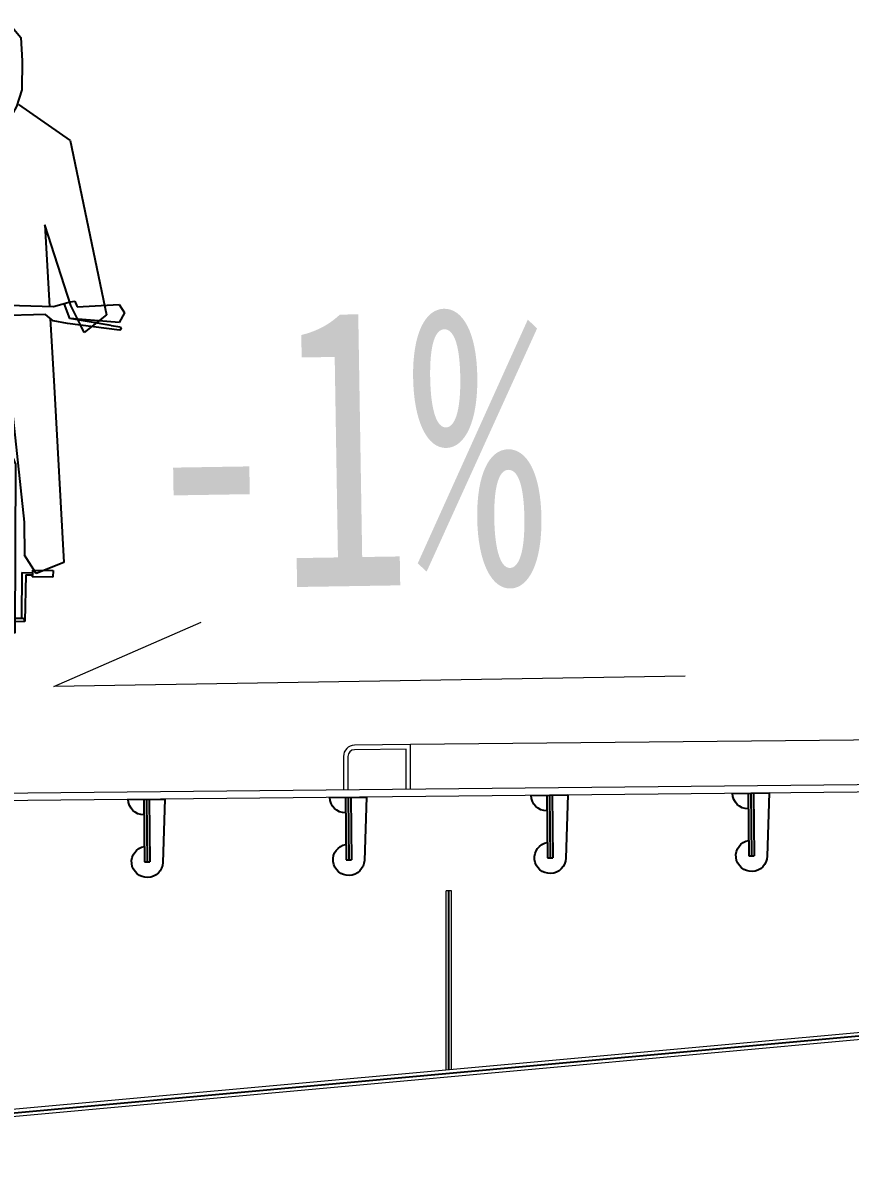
# Model space of a CAD drawing. Extents: x -2611510 to 1021013, y -44073 to 90887.
# Drawn here: x 855730 to 857579, y 48994 to 51543 of the extents above; entities that cross this region are included whole.
import ezdxf

# ---------------------------------------------------------------- set-up
doc = ezdxf.new("R2010")
doc.units = 0
doc.layers.get('Defpoints').update_dxf_attribs({"color": 8})
for name, color, linetype, lineweight in [('文字', 7, 'Continuous', 15), ('标注', 3, 'Continuous', 18), ('细实线', 7, 'Continuous', 15), ('钢板粗线', 1, 'Continuous', 25), ('钢板细线', 6, 'Continuous', 15)]:
    doc.layers.add(name, color=color, linetype=linetype, lineweight=lineweight)
doc.layers.add('汽车', color=150, linetype='Continuous')
doc.styles.add('fs', font='', dxfattribs={"width": 0.7})
doc.styles.get('fs').set_extended_font_data('仿宋_GB2312')

# ---------------------------------------------------------------- blocks, each defined once
blk = doc.blocks.new('A$C3DE66DF3')
at = {"layer": '汽车', "color": 1}
for p, q in [((0.337, 1.4819), (0.4401, 1.4296)), ((0.4401, 1.4296), (0.4669, 1.3934)), ((0.1182, 1.395), (0.0392, 1.016)), ((0.4669, 1.3934), (0.5405, 1.0113)), ((0.117, 1.0361), (0.1739, 1.2118)), ((0.1739, 1.2118), (0.1634, 1.0342)), ((0.4283, 1.2006), (0.4306, 1.0587)), ((0.4998, 1.0109), (0.4283, 1.2006)), ((0.108, 1.0454), (0.1034, 1.033)), ((0.1188, 1.0443), (0.108, 1.0454)), ((0.1545, 1.034), (0.1188, 1.0443)), ((0.2804, 1.0427), (0.2786, 1.0378)), ((0.3055, 1.042), (0.2804, 1.0427)), ((0.3991, 1.0471), (0.3954, 1.0372)), ((0.4288, 1.0588), (0.3991, 1.0471)), ((0.4647, 1.0568), (0.4288, 1.0588)), ((0.4649, 1.0342), (0.462, 1.0494)), ((0.462, 1.0494), (0.4677, 1.0304)), ((0.4892, 1.0507), (0.4647, 1.0568)), ((0.5648, 1.0568), (0.4892, 1.0507)), ((0.5956, 1.0483), (0.5648, 1.0568)), ((0.5982, 1.0248), (0.5956, 1.0483)), ((0.0123, 1.0383), (0, 1.0202)), ((0, 1.0202), (0.0119, 0.9989)), ((0.1034, 1.033), (0.0123, 1.0383)), ((0.0978, 0.997), (0.117, 1.0361)), ((0.1194, 1.0074), (0.1316, 1.0406)), ((0.2786, 1.0378), (0.1545, 1.034)), ((0.3096, 1.0377), (0.3055, 1.042)), ((0.3081, 1.0143), (0.3999, 1.0186)), ((0.3954, 1.0372), (0.3096, 1.0377)), ((0.3999, 1.0186), (0.4239, 1.007)), ((0.5007, 1.0126), (0.4649, 1.0342)), ((0.4677, 1.0304), (0.5007, 1.0126)), ((0.5896, 1.0166), (0.5982, 1.0248)), ((0.0293, 0.9925), (0.0099, 0.9894)), ((0.0114, 0.9822), (0.1241, 0.9972)), ((0.0119, 0.9989), (0.1194, 1.0074)), ((0.0293, 0.9925), (0.1194, 1.0074)), ((0.0392, 1.016), (0.0882, 0.9775)), ((0.0882, 0.9775), (0.0978, 0.997)), ((0.1241, 0.9972), (0.1557, 1.0025)), ((0.1619, 1.0078), (0.1532, 0.8599)), ((0.1557, 1.0025), (0.172, 1.0163)), ((0.172, 1.0163), (0.2783, 1.0139)), ((0.2783, 1.0139), (0.2788, 0.946)), ((0.3085, 0.9464), (0.3081, 1.0143)), ((0.4239, 1.007), (0.4617, 0.9987)), ((0.4315, 1.0053), (0.4437, 0.2611)), ((0.4617, 0.9987), (0.4886, 1.0029)), ((0.4886, 1.0029), (0.5432, 1.0055)), ((0.4998, 1.0109), (0.5405, 1.0113)), ((0.5007, 1.0126), (0.5896, 1.0166)), ((0.5518, 1.0136), (0.5007, 1.0126)), ((0.5432, 1.0055), (0.5895, 0.9856)), ((0.594, 0.9981), (0.5518, 1.0136)), ((0.5895, 0.9856), (0.594, 0.9981)), ((0.0099, 0.9894), (0.0073, 0.9848)), ((0.0073, 0.9848), (0.0114, 0.9822)), ((0.2788, 0.946), (0.2559, 0.9375)), ((0.3085, 0.9464), (0.2875, 0.9428)), ((0.3241, 0.935), (0.3085, 0.9464)), ((0.2559, 0.9375), (0.2554, 0.9208)), ((0.2554, 0.9208), (0.2633, 0.8925)), ((0.3281, 0.8997), (0.3241, 0.935)), ((0.321, 0.8882), (0.3281, 0.8997)), ((0.2959, 0.889), (0.2633, 0.8925)), ((0.2633, 0.8925), (0.2816, 0.8886)), ((0.2633, 0.8925), (0.2667, 0.8786)), ((0.2667, 0.8786), (0.2752, 0.8557)), ((0.2816, 0.8886), (0.321, 0.8882)), ((0.321, 0.8882), (0.2959, 0.889)), ((0.3148, 0.8637), (0.321, 0.8882)), ((0.1532, 0.8599), (0.1322, 0.4768)), ((0.2506, 0.8632), (0.2183, 0.5645)), ((0.2724, 0.8632), (0.2505, 0.8623)), ((0.2723, 0.8634), (0.2506, 0.8632)), ((0.2752, 0.8557), (0.2798, 0.8145)), ((0.3098, 0.7809), (0.3148, 0.8637)), ((0.3185, 0.8638), (0.3148, 0.8637)), ((0.3148, 0.8637), (0.3304, 0.8624)), ((0.3298, 0.8679), (0.3185, 0.8638)), ((0.3442, 0.7288), (0.3298, 0.8679)), ((0.2798, 0.8145), (0.2745, 0.777)), ((0.2745, 0.777), (0.2641, 0.7639)), ((0.3211, 0.7655), (0.3098, 0.7809)), ((0.2803, 0.7466), (0.2551, 0.7319)), ((0.2641, 0.7639), (0.2824, 0.76)), ((0.305, 0.7601), (0.279, 0.7584)), ((0.279, 0.7584), (0.2803, 0.7466)), ((0.2824, 0.76), (0.305, 0.7601)), ((0.3109, 0.7608), (0.3211, 0.7655)), ((0.3122, 0.749), (0.3109, 0.7608)), ((0.3442, 0.7288), (0.3122, 0.749)), ((0.2551, 0.7319), (0.2371, 0.6906)), ((0.2618, 0.7041), (0.2863, 0.7247)), ((0.2863, 0.7247), (0.313, 0.7205)), ((0.313, 0.7205), (0.331, 0.6928)), ((0.3571, 0.6832), (0.3442, 0.7288)), ((0.2513, 0.66), (0.2618, 0.7041)), ((0.263, 0.6613), (0.2718, 0.7004)), ((0.2718, 0.7004), (0.2856, 0.7151)), ((0.2856, 0.7151), (0.3039, 0.7112)), ((0.3039, 0.7112), (0.3161, 0.6982)), ((0.3161, 0.6982), (0.3172, 0.6781)), ((0.2371, 0.6906), (0.239, 0.3232)), ((0.3172, 0.6781), (0.3076, 0.6675)), ((0.3172, 0.6781), (0.3281, 0.581)), ((0.331, 0.6928), (0.3379, 0.3236)), ((0.3639, 0.5326), (0.3571, 0.6832)), ((0.2483, 0.3255), (0.2513, 0.66)), ((0.2538, 0.6055), (0.263, 0.6613)), ((0.3076, 0.6675), (0.3013, 0.5965)), ((0.2534, 0.3546), (0.2538, 0.6055)), ((0.3013, 0.5965), (0.2968, 0.35)), ((0.3281, 0.581), (0.3298, 0.3632)), ((0.2183, 0.5645), (0.2176, 0.4926)), ((0.3496, 0.3249), (0.3639, 0.5326)), ((0.3807, 0.3765), (0.3633, 0.5446)), ((0.1322, 0.4768), (0.1926, 0.4527)), ((0.1926, 0.4527), (0.2176, 0.4926)), ((0.2001, 0.4605), (0.1557, 0.4593)), ((0.1557, 0.4593), (0.1559, 0.4453)), ((0.2001, 0.4605), (0.2007, 0.4501)), ((0.2238, 0.4552), (0.2006, 0.4544)), ((0.2007, 0.4501), (0.2008, 0.4457)), ((0.2148, 0.4497), (0.2007, 0.4501)), ((0.2148, 0.4497), (0.2171, 0.3482)), ((0.2238, 0.4552), (0.2247, 0.3558)), ((0.1559, 0.4453), (0.2008, 0.4457)), ((0.3775, 0.3165), (0.3807, 0.3765)), ((0.2199, 0.3556), (0.2171, 0.3482)), ((0.2171, 0.3482), (0.3603, 0.3464)), ((0.364, 0.3563), (0.2199, 0.3556)), ((0.2516, 0.2269), (0.2534, 0.3546)), ((0.2968, 0.35), (0.3012, 0.0663)), ((0.3298, 0.3632), (0.3265, 0.0739)), ((0.3565, 0.2493), (0.3557, 0.3487)), ((0.3603, 0.3464), (0.364, 0.3563)), ((0.3656, 0.2547), (0.3632, 0.3563)), ((0.239, 0.3232), (0.2483, 0.3255)), ((0.3379, 0.3236), (0.3496, 0.3249)), ((0.3968, 0.2614), (0.3775, 0.3165)), ((0.3565, 0.2493), (0.3798, 0.25)), ((0.3656, 0.2547), (0.3797, 0.2543)), ((0.4245, 0.2592), (0.3796, 0.2588)), ((0.3797, 0.2543), (0.3796, 0.2588)), ((0.3803, 0.244), (0.3797, 0.2543)), ((0.4437, 0.2611), (0.3968, 0.2614)), ((0.4246, 0.2452), (0.4245, 0.2592)), ((0.2578, 0.0596), (0.2516, 0.2269)), ((0.3803, 0.244), (0.4246, 0.2452)), ((0.2637, 0.018), (0.2578, 0.0596)), ((0.3012, 0.0663), (0.306, 0.0335)), ((0.3265, 0.0739), (0.3212, 0.0364)), ((0.306, 0.0335), (0.3146, 0.0106)), ((0.3212, 0.0364), (0.3146, 0.0106)), ((0.305, 0), (0.2637, 0.018)), ((0.3146, 0.0106), (0.305, 0))]:
    blk.add_line(p, q, dxfattribs=at)
blk.add_lwpolyline([(0.2998, 1.4421), (0.3336, 1.4742), (0.3558, 1.5244), (0.3401, 1.5971), (0.3094, 1.6332), (0.2865, 1.6511), (0.2638, 1.6509), (0.2412, 1.6371), (0.2261, 1.6188), (0.2228, 1.5687), (0.2234, 1.5051), (0.2351, 1.4688), (0.2505, 1.4416)], close=True, dxfattribs=at)
blk.add_lwpolyline([(0.2312, 1.4733), (0.1182, 1.395)], dxfattribs=at)
blk = doc.blocks.new('12-140加劲 有过焊孔')
at = {"layer": 'Defpoints'}
blk.add_line((0, 0), (0, 140), dxfattribs=at)
at = {"layer": '钢板粗线', "color": 7}
for p, q in [((-6, 0), (-6, 140)), ((-6, 140), (6, 140)), ((6, 0), (6, 140)), ((41, 0), (35, 141.5)), ((-41, 0), (41, 0))]:
    blk.add_line(p, q, dxfattribs=at)
for centre, start, end in [((0, 140), 2.441, 260.1291), ((-6, 0), 90, 180)]:
    blk.add_arc(centre, 35, start, end, dxfattribs=at)

msp = doc.modelspace()

# ---------------------------------------------------------------- linework, layer by layer
at = {"layer": 'Defpoints'}
for p, q in [((856681.9, 49202.4), (856681.9, 49602.4)), ((859396.7, 49441.6), (854576.9, 49002.6))]:
    msp.add_line(p, q, dxfattribs=at)
at = {"layer": '文字'}
for p, q in [((855799.8, 50059.4), (856128.5, 50203.2)), ((857209.9, 50082.2), (855799.8, 50059.4))]:
    msp.add_line(p, q, dxfattribs=at)
at = {"layer": '钢板细线'}
for p, q in [((856675.9, 49201.8), (856675.9, 49602.4)), ((856687.9, 49602.4), (856675.9, 49602.4)), ((856687.9, 49202.9), (856687.9, 49602.4)), ((859384.7, 49448.5), (854584.9, 49011.4)), ((859384.7, 49432.5), (854568.8, 48993.8))]:
    msp.add_line(p, q, dxfattribs=at)
for points in [[(859446.7, 49841.7), (853146.6, 49778.6), (839446.7, 49984.1)], [(859446.7, 49857.7), (853146.7, 49794.6), (839446.9, 50000.1)], [(858956.7, 49952.8), (856596.6, 49929.2)]]:
    msp.add_lwpolyline(points, dxfattribs=at)
for points in [[(856596.6, 49829.2), (856596.6, 49929.2), (856471.3, 49927.9, 0.411284), (856446.6, 49902.9), (856446.6, 49827.7)], [(856586.6, 49829.2), (856586.6, 49919.1), (856471.4, 49917.9, 0.411284), (856456.6, 49902.9), (856456.6, 49827.7)]]:
    msp.add_lwpolyline(points, format="xyb", dxfattribs=at)

# ---------------------------------------------------------------- block references
at = {"layer": '汽车', "xscale": -1027.205338051362, "yscale": 1027.205338051309, "zscale": 1027.205338051279, "rotation": 359.9999816246077}
msp.add_blockref('A$C3DE66DF3', (855957.8, 49846.5), dxfattribs=at)
at = {"layer": '细实线', "xscale": -1, "rotation": 180.5737091599}
for p in [(856006.9, 49807.3), (856456.9, 49811.8), (856906.9, 49816.3), (857356.9, 49820.8)]:
    msp.add_blockref('12-140加劲 有过焊孔', p, dxfattribs=at)

# ---------------------------------------------------------------- texts
at = {"layer": '标注', "color": 7, "style": 'fs', "width": 0.7}
msp.add_text('-1%%%', height=625, rotation=0.9281, dxfattribs=at).set_placement((856006.8, 50276.1))

doc.saveas('drawing.dxf')
